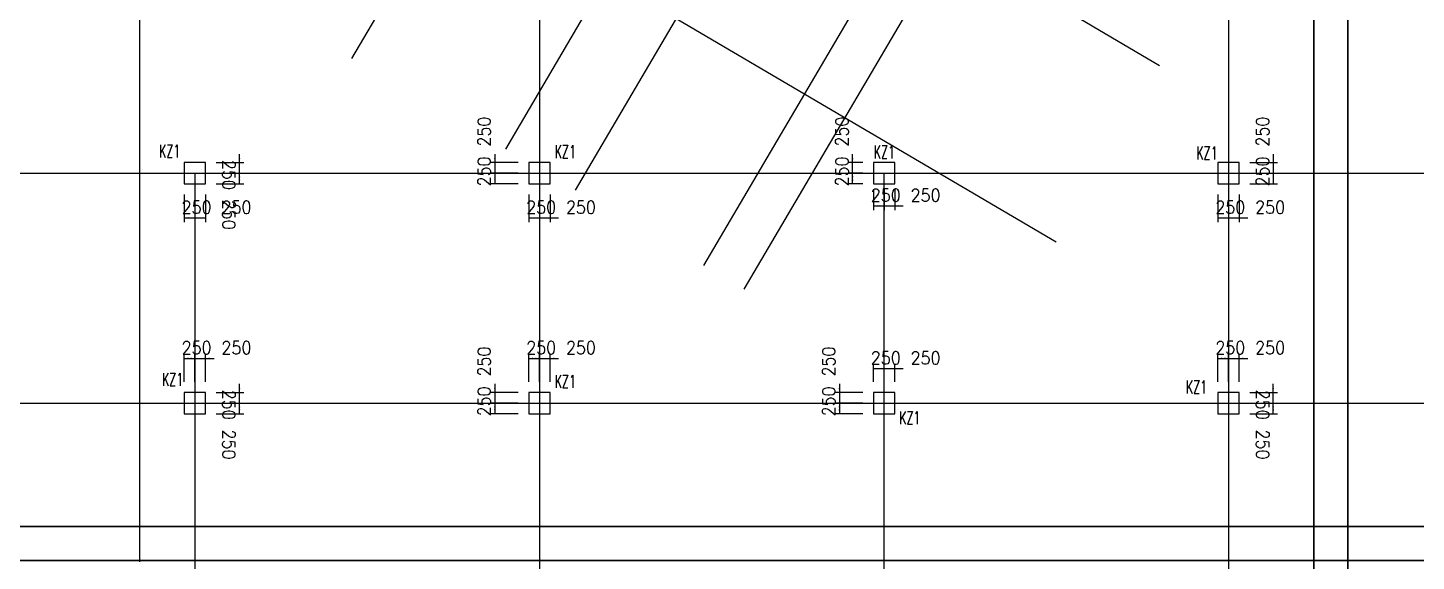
# Model space of a CAD drawing. Extents: x 387171 to 699106, y 11966 to 245688.
# Drawn here: x 504530 to 537168, y 146373 to 158903 of the extents above; entities that cross this region are included whole.
import ezdxf

# ---------------------------------------------------------------- set-up
doc = ezdxf.new("R2010")
doc.units = 0
doc.header["$LTSCALE"] = 100
doc.header["$MEASUREMENT"] = 0
for name, color, linetype in [('COLU', 7, 'Continuous'), ('DIM', 3, 'Continuous'), ('DOTE', 253, 'Continuous'), ('h后浇带', 51, 'Continuous'), ('NUM', 7, 'Continuous')]:
    doc.layers.add(name, color=color, linetype=linetype)
doc.styles.get("Standard").update_dxf_attribs({"font": 'standard'})
doc.dimstyles.get("Standard").update_dxf_attribs({"dimtxt": 300, "dimasz": 100, "dimexe": 100, "dimexo": 250, "dimgap": 100, "dimtad": 0, "dimtoh": 1, "dimdec": 0, "dimdsep": 46, "dimcen": 0.09, "dimclrt": 7, "dimadec": 0, "dimazin": 0, "dimtfac": 1, "dimtdec": 4, "dimtofl": 0, "dimtmove": 0, "dimatfit": 3, "dimfxl": 1, "dimtolj": 1, "dimtzin": 0, "dimarcsym": 0})

# ---------------------------------------------------------------- blocks, each defined once
blk = doc.blocks.new('*D1863')
at = {"layer": 'DIM', "color": 0, "linetype": 'ByBlock', "lineweight": -2}
for p, q in [((508208, 154988), (508208, 154338)), ((508458, 154988), (508458, 154338)), ((508208, 154438), (508458, 154438))]:
    blk.add_line(p, q, dxfattribs=at)
for points in [[(508208, 154438), (508308, 154455), (508308, 154421)], [(508458, 154438), (508358, 154421), (508358, 154455)]]:
    blk.add_solid(points, dxfattribs=at)
at = {"layer": 'DIM', "color": 7, "linetype": 'Continuous', "lineweight": -2, "insert": (508498, 154688), "char_height": 300, "width": 566.67, "attachment_point": 5}
blk.add_mtext('250', dxfattribs=at)
blk = doc.blocks.new('*D2048')
at = {"layer": 'DIM', "color": 0, "linetype": 'ByBlock', "lineweight": -2}
for p, q in [((508458, 154988), (508458, 154338)), ((508708, 154988), (508708, 154338)), ((508458, 154438), (508708, 154438))]:
    blk.add_line(p, q, dxfattribs=at)
for points in [[(508458, 154438), (508558, 154455), (508558, 154421)], [(508708, 154438), (508608, 154421), (508608, 154455)]]:
    blk.add_solid(points, dxfattribs=at)
at = {"layer": 'DIM', "color": 7, "linetype": 'Continuous', "lineweight": -2, "insert": (509434, 154688), "char_height": 300, "width": 566.67, "attachment_point": 5}
blk.add_mtext('250', dxfattribs=at)
blk = doc.blocks.new('*D1784')
at = {"layer": 'DIM', "color": 0, "linetype": 'ByBlock', "lineweight": -2}
for p, q in [((508958, 155488), (509608, 155488)), ((509508, 155238), (509508, 155488)), ((508958, 155238), (509608, 155238))]:
    blk.add_line(p, q, dxfattribs=at)
for points in [[(509508, 155488), (509525, 155388), (509491, 155388)], [(509508, 155238), (509491, 155338), (509525, 155338)]]:
    blk.add_solid(points, dxfattribs=at)
at = {"layer": 'DIM', "color": 7, "linetype": 'Continuous', "lineweight": -2, "insert": (509258, 154512), "char_height": 300, "width": 566.67, "attachment_point": 5, "rotation": 270}
blk.add_mtext('250', dxfattribs=at)
blk = doc.blocks.new('*D2570')
at = {"layer": 'DIM', "color": 0, "linetype": 'ByBlock', "lineweight": -2}
for p, q in [((508958, 155738), (509608, 155738)), ((509508, 155288), (509508, 155938)), ((508958, 155488), (509608, 155488))]:
    blk.add_line(p, q, dxfattribs=at)
for points in [[(509508, 155738), (509491, 155838), (509525, 155838)], [(509508, 155488), (509525, 155388), (509491, 155388)]]:
    blk.add_solid(points, dxfattribs=at)
at = {"layer": 'DIM', "color": 7, "linetype": 'Continuous', "lineweight": -2, "insert": (509258, 155448), "char_height": 300, "width": 566.67, "attachment_point": 5, "rotation": 270}
blk.add_mtext('250', dxfattribs=at)
blk = doc.blocks.new('*D2184')
at = {"layer": 'DIM', "color": 0, "linetype": 'ByBlock', "lineweight": -2}
for p, q in [((508208, 150588), (508208, 151238)), ((508208, 151138), (508458, 151138)), ((508458, 150588), (508458, 151238))]:
    blk.add_line(p, q, dxfattribs=at)
for points in [[(508208, 151138), (508308, 151155), (508308, 151121)], [(508458, 151138), (508358, 151121), (508358, 151155)]]:
    blk.add_solid(points, dxfattribs=at)
at = {"layer": 'DIM', "color": 7, "linetype": 'Continuous', "lineweight": -2, "insert": (508498, 151388), "char_height": 300, "width": 566.67, "attachment_point": 5}
blk.add_mtext('250', dxfattribs=at)
blk = doc.blocks.new('*D3103')
at = {"layer": 'DIM', "color": 0, "linetype": 'ByBlock', "lineweight": -2}
for p, q in [((508258, 151138), (508908, 151138)), ((508458, 150588), (508458, 151238)), ((508708, 150588), (508708, 151238))]:
    blk.add_line(p, q, dxfattribs=at)
for points in [[(508458, 151138), (508358, 151121), (508358, 151155)], [(508708, 151138), (508808, 151155), (508808, 151121)]]:
    blk.add_solid(points, dxfattribs=at)
at = {"layer": 'DIM', "color": 7, "linetype": 'Continuous', "lineweight": -2, "insert": (509434, 151388), "char_height": 300, "width": 566.67, "attachment_point": 5}
blk.add_mtext('250', dxfattribs=at)
blk = doc.blocks.new('*D2719')
at = {"layer": 'DIM', "color": 0, "linetype": 'ByBlock', "lineweight": -2}
for p, q in [((508958, 150088), (509608, 150088)), ((508958, 149838), (509608, 149838)), ((509508, 149838), (509508, 150088))]:
    blk.add_line(p, q, dxfattribs=at)
for points in [[(509508, 150088), (509525, 149988), (509491, 149988)], [(509508, 149838), (509491, 149938), (509525, 149938)]]:
    blk.add_solid(points, dxfattribs=at)
at = {"layer": 'DIM', "color": 7, "linetype": 'Continuous', "lineweight": -2, "insert": (509258, 149112), "char_height": 300, "width": 566.67, "attachment_point": 5, "rotation": 270}
blk.add_mtext('250', dxfattribs=at)
blk = doc.blocks.new('*D2909')
at = {"layer": 'DIM', "color": 0, "linetype": 'ByBlock', "lineweight": -2}
for p, q in [((509508, 149888), (509508, 150538)), ((508958, 150338), (509608, 150338)), ((508958, 150088), (509608, 150088))]:
    blk.add_line(p, q, dxfattribs=at)
for points in [[(509508, 150338), (509491, 150438), (509525, 150438)], [(509508, 150088), (509525, 149988), (509491, 149988)]]:
    blk.add_solid(points, dxfattribs=at)
at = {"layer": 'DIM', "color": 7, "linetype": 'Continuous', "lineweight": -2, "insert": (509258, 150048), "char_height": 300, "width": 566.67, "attachment_point": 5, "rotation": 270}
blk.add_mtext('250', dxfattribs=at)
blk = doc.blocks.new('*D3823')
at = {"layer": 'DIM', "color": 0, "linetype": 'ByBlock', "lineweight": -2}
for p, q in [((516058, 155738), (515408, 155738)), ((515508, 155938), (515508, 155288)), ((516058, 155488), (515408, 155488))]:
    blk.add_line(p, q, dxfattribs=at)
for points in [[(515508, 155738), (515491, 155838), (515525, 155838)], [(515508, 155488), (515525, 155388), (515491, 155388)]]:
    blk.add_solid(points, dxfattribs=at)
at = {"layer": 'DIM', "color": 7, "linetype": 'Continuous', "lineweight": -2, "insert": (515258, 156464), "char_height": 300, "width": 566.67, "attachment_point": 5, "rotation": 90}
blk.add_mtext('250', dxfattribs=at)
blk = doc.blocks.new('*D3427')
at = {"layer": 'DIM', "color": 0, "linetype": 'ByBlock', "lineweight": -2}
for p, q in [((516058, 155488), (515408, 155488)), ((515508, 155488), (515508, 155238)), ((516058, 155238), (515408, 155238))]:
    blk.add_line(p, q, dxfattribs=at)
for points in [[(515508, 155488), (515525, 155388), (515491, 155388)], [(515508, 155238), (515491, 155338), (515525, 155338)]]:
    blk.add_solid(points, dxfattribs=at)
at = {"layer": 'DIM', "color": 7, "linetype": 'Continuous', "lineweight": -2, "insert": (515258, 155528), "char_height": 300, "width": 566.67, "attachment_point": 5, "rotation": 90}
blk.add_mtext('250', dxfattribs=at)
blk = doc.blocks.new('*D4371')
at = {"layer": 'DIM', "color": 0, "linetype": 'ByBlock', "lineweight": -2}
for p, q in [((516308, 154988), (516308, 154338)), ((516558, 154988), (516558, 154338)), ((516308, 154438), (516558, 154438))]:
    blk.add_line(p, q, dxfattribs=at)
for points in [[(516308, 154438), (516408, 154455), (516408, 154421)], [(516558, 154438), (516458, 154421), (516458, 154455)]]:
    blk.add_solid(points, dxfattribs=at)
at = {"layer": 'DIM', "color": 7, "linetype": 'Continuous', "lineweight": -2, "insert": (516598, 154688), "char_height": 300, "width": 566.67, "attachment_point": 5}
blk.add_mtext('250', dxfattribs=at)
blk = doc.blocks.new('*D3988')
at = {"layer": 'DIM', "color": 0, "linetype": 'ByBlock', "lineweight": -2}
for p, q in [((516558, 154988), (516558, 154338)), ((516808, 154988), (516808, 154338)), ((516358, 154438), (517008, 154438))]:
    blk.add_line(p, q, dxfattribs=at)
for points in [[(516558, 154438), (516458, 154421), (516458, 154455)], [(516808, 154438), (516908, 154455), (516908, 154421)]]:
    blk.add_solid(points, dxfattribs=at)
at = {"layer": 'DIM', "color": 7, "linetype": 'Continuous', "lineweight": -2, "insert": (517534, 154688), "char_height": 300, "width": 566.67, "attachment_point": 5}
blk.add_mtext('250', dxfattribs=at)
blk = doc.blocks.new('*D104')
at = {"layer": 'DIM', "color": 0, "linetype": 'ByBlock', "lineweight": -2}
for p, q in [((515508, 150538), (515508, 149888)), ((516058, 150338), (515408, 150338)), ((516058, 150088), (515408, 150088))]:
    blk.add_line(p, q, dxfattribs=at)
for points in [[(515508, 150338), (515491, 150438), (515525, 150438)], [(515508, 150088), (515525, 149988), (515491, 149988)]]:
    blk.add_solid(points, dxfattribs=at)
at = {"layer": 'DIM', "color": 7, "linetype": 'Continuous', "lineweight": -2, "insert": (515258, 151064), "char_height": 300, "width": 566.67, "attachment_point": 5, "rotation": 90}
blk.add_mtext('250', dxfattribs=at)
blk = doc.blocks.new('*D4507')
at = {"layer": 'DIM', "color": 0, "linetype": 'ByBlock', "lineweight": -2}
for p, q in [((516058, 150088), (515408, 150088)), ((516058, 149838), (515408, 149838)), ((515508, 150088), (515508, 149838))]:
    blk.add_line(p, q, dxfattribs=at)
for points in [[(515508, 150088), (515525, 149988), (515491, 149988)], [(515508, 149838), (515491, 149938), (515525, 149938)]]:
    blk.add_solid(points, dxfattribs=at)
at = {"layer": 'DIM', "color": 7, "linetype": 'Continuous', "lineweight": -2, "insert": (515258, 150128), "char_height": 300, "width": 566.67, "attachment_point": 5, "rotation": 90}
blk.add_mtext('250', dxfattribs=at)
blk = doc.blocks.new('*D24')
at = {"layer": 'DIM', "color": 0, "linetype": 'ByBlock', "lineweight": -2}
for p, q in [((516308, 150588), (516308, 151238)), ((516308, 151138), (516558, 151138)), ((516558, 150588), (516558, 151238))]:
    blk.add_line(p, q, dxfattribs=at)
for points in [[(516308, 151138), (516408, 151155), (516408, 151121)], [(516558, 151138), (516458, 151121), (516458, 151155)]]:
    blk.add_solid(points, dxfattribs=at)
at = {"layer": 'DIM', "color": 7, "linetype": 'Continuous', "lineweight": -2, "insert": (516598, 151388), "char_height": 300, "width": 566.67, "attachment_point": 5}
blk.add_mtext('250', dxfattribs=at)
blk = doc.blocks.new('*D808')
at = {"layer": 'DIM', "color": 0, "linetype": 'ByBlock', "lineweight": -2}
for p, q in [((516358, 151138), (517008, 151138)), ((516558, 150588), (516558, 151238)), ((516808, 150588), (516808, 151238))]:
    blk.add_line(p, q, dxfattribs=at)
for points in [[(516558, 151138), (516458, 151121), (516458, 151155)], [(516808, 151138), (516908, 151155), (516908, 151121)]]:
    blk.add_solid(points, dxfattribs=at)
at = {"layer": 'DIM', "color": 7, "linetype": 'Continuous', "lineweight": -2, "insert": (517534, 151388), "char_height": 300, "width": 566.67, "attachment_point": 5}
blk.add_mtext('250', dxfattribs=at)
blk = doc.blocks.new('*D559')
at = {"layer": 'DIM', "color": 0, "linetype": 'ByBlock', "lineweight": -2}
for p, q in [((524408, 155111), (524408, 154621)), ((524658, 155111), (524658, 154621)), ((524408, 154721), (524658, 154721))]:
    blk.add_line(p, q, dxfattribs=at)
for points in [[(524408, 154721), (524508, 154738), (524508, 154705)], [(524658, 154721), (524558, 154705), (524558, 154738)]]:
    blk.add_solid(points, dxfattribs=at)
at = {"layer": 'DIM', "color": 7, "linetype": 'Continuous', "lineweight": -2, "insert": (524698, 154971), "char_height": 300, "width": 566.67, "attachment_point": 5}
blk.add_mtext('250', dxfattribs=at)
blk = doc.blocks.new('*D1340')
at = {"layer": 'DIM', "color": 0, "linetype": 'ByBlock', "lineweight": -2}
for p, q in [((524658, 155111), (524658, 154621)), ((524908, 155111), (524908, 154621)), ((524458, 154721), (525108, 154721))]:
    blk.add_line(p, q, dxfattribs=at)
for points in [[(524658, 154721), (524558, 154705), (524558, 154738)], [(524908, 154721), (525008, 154738), (525008, 154705)]]:
    blk.add_solid(points, dxfattribs=at)
at = {"layer": 'DIM', "color": 7, "linetype": 'Continuous', "lineweight": -2, "insert": (525634, 154971), "char_height": 300, "width": 566.67, "attachment_point": 5}
blk.add_mtext('250', dxfattribs=at)
blk = doc.blocks.new('*D1088')
at = {"layer": 'DIM', "color": 0, "linetype": 'ByBlock', "lineweight": -2}
for p, q in [((524158, 155488), (523820, 155488)), ((523920, 155238), (523920, 155488)), ((524158, 155238), (523820, 155238))]:
    blk.add_line(p, q, dxfattribs=at)
for points in [[(523920, 155488), (523936, 155388), (523903, 155388)], [(523920, 155238), (523903, 155338), (523936, 155338)]]:
    blk.add_solid(points, dxfattribs=at)
at = {"layer": 'DIM', "color": 7, "linetype": 'Continuous', "lineweight": -2, "insert": (523670, 155528), "char_height": 300, "width": 566.67, "attachment_point": 5, "rotation": 90}
blk.add_mtext('250', dxfattribs=at)
blk = doc.blocks.new('*D1888')
at = {"layer": 'DIM', "color": 0, "linetype": 'ByBlock', "lineweight": -2}
for p, q in [((524158, 155738), (523820, 155738)), ((523920, 155288), (523920, 155938)), ((524158, 155488), (523820, 155488))]:
    blk.add_line(p, q, dxfattribs=at)
for points in [[(523920, 155738), (523903, 155838), (523936, 155838)], [(523920, 155488), (523936, 155388), (523903, 155388)]]:
    blk.add_solid(points, dxfattribs=at)
at = {"layer": 'DIM', "color": 7, "linetype": 'Continuous', "lineweight": -2, "insert": (523670, 156464), "char_height": 300, "width": 566.67, "attachment_point": 5, "rotation": 90}
blk.add_mtext('250', dxfattribs=at)
blk = doc.blocks.new('*D2072')
at = {"layer": 'DIM', "color": 0, "linetype": 'ByBlock', "lineweight": -2}
for p, q in [((523608, 150538), (523608, 149888)), ((524158, 150338), (523508, 150338)), ((524158, 150088), (523508, 150088))]:
    blk.add_line(p, q, dxfattribs=at)
for points in [[(523608, 150338), (523591, 150438), (523625, 150438)], [(523608, 150088), (523625, 149988), (523591, 149988)]]:
    blk.add_solid(points, dxfattribs=at)
at = {"layer": 'DIM', "color": 7, "linetype": 'Continuous', "lineweight": -2, "insert": (523358, 151064), "char_height": 300, "width": 566.67, "attachment_point": 5, "rotation": 90}
blk.add_mtext('250', dxfattribs=at)
blk = doc.blocks.new('*D1810')
at = {"layer": 'DIM', "color": 0, "linetype": 'ByBlock', "lineweight": -2}
for p, q in [((524158, 150088), (523508, 150088)), ((524158, 149838), (523508, 149838)), ((523608, 150088), (523608, 149838))]:
    blk.add_line(p, q, dxfattribs=at)
for points in [[(523608, 150088), (523625, 149988), (523591, 149988)], [(523608, 149838), (523591, 149938), (523625, 149938)]]:
    blk.add_solid(points, dxfattribs=at)
at = {"layer": 'DIM', "color": 7, "linetype": 'Continuous', "lineweight": -2, "insert": (523358, 150128), "char_height": 300, "width": 566.67, "attachment_point": 5, "rotation": 90}
blk.add_mtext('250', dxfattribs=at)
blk = doc.blocks.new('*D2591')
at = {"layer": 'DIM', "color": 0, "linetype": 'ByBlock', "lineweight": -2}
for p, q in [((524408, 150588), (524408, 150999)), ((524408, 150899), (524658, 150899)), ((524658, 150588), (524658, 150999))]:
    blk.add_line(p, q, dxfattribs=at)
for points in [[(524408, 150899), (524508, 150915), (524508, 150882)], [(524658, 150899), (524558, 150882), (524558, 150915)]]:
    blk.add_solid(points, dxfattribs=at)
at = {"layer": 'DIM', "color": 7, "linetype": 'Continuous', "lineweight": -2, "insert": (524698, 151149), "char_height": 300, "width": 566.67, "attachment_point": 5}
blk.add_mtext('250', dxfattribs=at)
blk = doc.blocks.new('*D2204')
at = {"layer": 'DIM', "color": 0, "linetype": 'ByBlock', "lineweight": -2}
for p, q in [((524458, 150899), (525108, 150899)), ((524658, 150588), (524658, 150999)), ((524908, 150588), (524908, 150999))]:
    blk.add_line(p, q, dxfattribs=at)
for points in [[(524658, 150899), (524558, 150882), (524558, 150915)], [(524908, 150899), (525008, 150915), (525008, 150882)]]:
    blk.add_solid(points, dxfattribs=at)
at = {"layer": 'DIM', "color": 7, "linetype": 'Continuous', "lineweight": -2, "insert": (525634, 151149), "char_height": 300, "width": 566.67, "attachment_point": 5}
blk.add_mtext('250', dxfattribs=at)
blk = doc.blocks.new('*D3128')
at = {"layer": 'DIM', "color": 0, "linetype": 'ByBlock', "lineweight": -2}
for p, q in [((533258, 155738), (533908, 155738)), ((533808, 155938), (533808, 155288)), ((533258, 155488), (533908, 155488))]:
    blk.add_line(p, q, dxfattribs=at)
for points in [[(533808, 155738), (533792, 155838), (533825, 155838)], [(533808, 155488), (533825, 155388), (533792, 155388)]]:
    blk.add_solid(points, dxfattribs=at)
at = {"layer": 'DIM', "color": 7, "linetype": 'Continuous', "lineweight": -2, "insert": (533558, 156464), "char_height": 300, "width": 566.67, "attachment_point": 5, "rotation": 90}
blk.add_mtext('250', dxfattribs=at)
blk = doc.blocks.new('*D2743')
at = {"layer": 'DIM', "color": 0, "linetype": 'ByBlock', "lineweight": -2}
for p, q in [((533258, 155488), (533908, 155488)), ((533808, 155488), (533808, 155238)), ((533258, 155238), (533908, 155238))]:
    blk.add_line(p, q, dxfattribs=at)
for points in [[(533808, 155488), (533825, 155388), (533792, 155388)], [(533808, 155238), (533792, 155338), (533825, 155338)]]:
    blk.add_solid(points, dxfattribs=at)
at = {"layer": 'DIM', "color": 7, "linetype": 'Continuous', "lineweight": -2, "insert": (533558, 155528), "char_height": 300, "width": 566.67, "attachment_point": 5, "rotation": 90}
blk.add_mtext('250', dxfattribs=at)
blk = doc.blocks.new('*D3658')
at = {"layer": 'DIM', "color": 0, "linetype": 'ByBlock', "lineweight": -2}
for p, q in [((532508, 154988), (532508, 154338)), ((532758, 154988), (532758, 154338)), ((532508, 154438), (532758, 154438))]:
    blk.add_line(p, q, dxfattribs=at)
for points in [[(532508, 154438), (532608, 154455), (532608, 154421)], [(532758, 154438), (532658, 154421), (532658, 154455)]]:
    blk.add_solid(points, dxfattribs=at)
at = {"layer": 'DIM', "color": 7, "linetype": 'Continuous', "lineweight": -2, "insert": (532798, 154688), "char_height": 300, "width": 566.67, "attachment_point": 5}
blk.add_mtext('250', dxfattribs=at)
blk = doc.blocks.new('*D3844')
at = {"layer": 'DIM', "color": 0, "linetype": 'ByBlock', "lineweight": -2}
for p, q in [((532758, 154988), (532758, 154338)), ((533008, 154988), (533008, 154338)), ((532558, 154438), (533208, 154438))]:
    blk.add_line(p, q, dxfattribs=at)
for points in [[(532758, 154438), (532658, 154421), (532658, 154455)], [(533008, 154438), (533108, 154455), (533108, 154421)]]:
    blk.add_solid(points, dxfattribs=at)
at = {"layer": 'DIM', "color": 7, "linetype": 'Continuous', "lineweight": -2, "insert": (533734, 154688), "char_height": 300, "width": 566.67, "attachment_point": 5}
blk.add_mtext('250', dxfattribs=at)
blk = doc.blocks.new('*D3448')
at = {"layer": 'DIM', "color": 0, "linetype": 'ByBlock', "lineweight": -2}
for p, q in [((532508, 150588), (532508, 151238)), ((532508, 151138), (532758, 151138)), ((532758, 150588), (532758, 151238))]:
    blk.add_line(p, q, dxfattribs=at)
for points in [[(532508, 151138), (532608, 151155), (532608, 151121)], [(532758, 151138), (532658, 151121), (532658, 151155)]]:
    blk.add_solid(points, dxfattribs=at)
at = {"layer": 'DIM', "color": 7, "linetype": 'Continuous', "lineweight": -2, "insert": (532798, 151388), "char_height": 300, "width": 566.67, "attachment_point": 5}
blk.add_mtext('250', dxfattribs=at)
blk = doc.blocks.new('*D4347')
at = {"layer": 'DIM', "color": 0, "linetype": 'ByBlock', "lineweight": -2}
for p, q in [((532558, 151138), (533208, 151138)), ((532758, 150588), (532758, 151238)), ((533008, 150588), (533008, 151238))]:
    blk.add_line(p, q, dxfattribs=at)
for points in [[(532758, 151138), (532658, 151121), (532658, 151155)], [(533008, 151138), (533108, 151155), (533108, 151121)]]:
    blk.add_solid(points, dxfattribs=at)
at = {"layer": 'DIM', "color": 7, "linetype": 'Continuous', "lineweight": -2, "insert": (533734, 151388), "char_height": 300, "width": 566.67, "attachment_point": 5}
blk.add_mtext('250', dxfattribs=at)
blk = doc.blocks.new('*D3972')
at = {"layer": 'DIM', "color": 0, "linetype": 'ByBlock', "lineweight": -2}
for p, q in [((533258, 150088), (533908, 150088)), ((533258, 149838), (533908, 149838)), ((533808, 149838), (533808, 150088))]:
    blk.add_line(p, q, dxfattribs=at)
for points in [[(533808, 150088), (533825, 149988), (533791, 149988)], [(533808, 149838), (533791, 149938), (533825, 149938)]]:
    blk.add_solid(points, dxfattribs=at)
at = {"layer": 'DIM', "color": 7, "linetype": 'Continuous', "lineweight": -2, "insert": (533558, 149112), "char_height": 300, "width": 566.67, "attachment_point": 5, "rotation": 270}
blk.add_mtext('250', dxfattribs=at)
blk = doc.blocks.new('*D83')
at = {"layer": 'DIM', "color": 0, "linetype": 'ByBlock', "lineweight": -2}
for p, q in [((533808, 149888), (533808, 150538)), ((533258, 150338), (533908, 150338)), ((533258, 150088), (533908, 150088))]:
    blk.add_line(p, q, dxfattribs=at)
for points in [[(533808, 150338), (533791, 150438), (533825, 150438)], [(533808, 150088), (533825, 149988), (533791, 149988)]]:
    blk.add_solid(points, dxfattribs=at)
at = {"layer": 'DIM', "color": 7, "linetype": 'Continuous', "lineweight": -2, "insert": (533558, 150048), "char_height": 300, "width": 566.67, "attachment_point": 5, "rotation": 270}
blk.add_mtext('250', dxfattribs=at)
blk = doc.blocks.new('后浇带现场')
at = {"color": 6, "lineweight": 30}
for points in [[(760007, 730049), (760007, 673430), (717757, 673430), (717757, 730049)], [(759207, 730049), (759207, 674230), (718557, 674230), (718557, 730049)], [(662200, 674230), (718557, 674230), (718557, 624270), (707583, 624270), (707286, 620897), (700215, 616964), (698139, 620873), (664797, 619534)], [(662200, 673430), (717757, 673430), (717757, 625070), (706851, 625070), (706526, 621390), (700538, 618060), (698609, 621692), (664765, 620333)]]:
    blk.add_lwpolyline(points, dxfattribs=at)
at = {"layer": 'h后浇带', "color": 1}
for p, q in [((717757, 730049), (717757, 685030)), ((718557, 730049), (718557, 685030)), ((717757, 685030), (717757, 664030)), ((718557, 685030), (718557, 651530)), ((662168, 674230), (787754, 674230)), ((662200, 673430), (787536, 673430))]:
    blk.add_line(p, q, dxfattribs=at)

msp = doc.modelspace()

# ---------------------------------------------------------------- linework, layer by layer
at = {"layer": 'COLU'}
for points in [[(508208.1, 155237.9), (508708.1, 155237.9), (508708.1, 155737.9), (508208.1, 155737.9)], [(516308.1, 155237.9), (516808.1, 155237.9), (516808.1, 155737.9), (516308.1, 155737.9)], [(524408.1, 155237.9), (524908.1, 155237.9), (524908.1, 155737.9), (524408.1, 155737.9)], [(532508.1, 155237.9), (533008.1, 155237.9), (533008.1, 155737.9), (532508.1, 155737.9)], [(508208.1, 149837.9), (508708.1, 149837.9), (508708.1, 150337.9), (508208.1, 150337.9)], [(516308.1, 149837.9), (516808.1, 149837.9), (516808.1, 150337.9), (516308.1, 150337.9)], [(524408.1, 149837.9), (524908.1, 149837.9), (524908.1, 150337.9), (524408.1, 150337.9)], [(532508.1, 149837.9), (533008.1, 149837.9), (533008.1, 150337.9), (532508.1, 150337.9)]]:
    msp.add_lwpolyline(points, close=True, dxfattribs=at)
at = {"layer": 'DOTE'}
for p, q in [((532758, 238913.1), (532758.2, 95505.2)), ((525503.2, 180912.2), (512139.5, 158183.9)), ((530761.6, 177820.4), (517397.8, 155092)), ((534727, 175488.8), (521363.2, 152760.5)), ((524975.1, 171727.5), (515760, 156055.1)), ((527349.2, 165111.4), (520415, 153318)), ((510374.2, 164651.8), (528701.7, 153875.6)), ((531134.8, 158013.6), (522203.4, 163265.1)), ((507158.1, 161487.9), (507158.1, 146357.9)), ((516558.1, 161487.9), (516558.1, 121887.9)), ((491029.4, 155487.9), (604908.1, 155487.9)), ((508458.1, 155487.9), (508458.1, 133287.9)), ((524658.1, 100087.9), (524658.1, 155487.9)), ((491246.2, 150087.9), (605563.5, 150087.9))]:
    msp.add_line(p, q, dxfattribs=at)

# ---------------------------------------------------------------- block references
at = {"color": 3, "lineweight": 30}
msp.add_blockref('后浇带现场', (-182998.7, -527042.1), dxfattribs=at)

# ---------------------------------------------------------------- texts
at = {"layer": 'NUM', "color": 200, "width": 0.7}
for p in [(507614.9, 155857), (516914.1, 155844), (524414.9, 155836.7), (531998, 155812.7), (507683.8, 150492.1), (516914.1, 150444), (531752, 150316), (525014.1, 149590.2)]:
    msp.add_text('KZ1', height=300, dxfattribs=at).set_placement(p)

# ---------------------------------------------------------------- dimensions: what is measured, and where the dimension line sits
at = {"layer": 'DIM', "color": 200}
for p1, p2, distance, picture, middle in [((516308.1, 155737.9), (516308.1, 155487.9), -800, '*D3823', (515258.1, 155956)), ((524408.1, 155487.9), (524408.1, 155737.9), 488.5, '*D1888', (523669.6, 155956)), ((533008.2, 155737.9), (533008.2, 155487.9), 800, '*D3128', (533558.2, 155956)), ((508708.1, 155487.9), (508708.1, 155737.9), -800, '*D2570', (509258.1, 155956)), ((516308.1, 155487.9), (516308.1, 155237.9), -800, '*D3427', (515258.1, 155019.9)), ((524408.1, 155237.9), (524408.1, 155487.9), 488.5, '*D1088', (523669.6, 155019.9)), ((533008.2, 155487.9), (533008.2, 155237.9), 800, '*D2743', (533558.2, 155019.9)), ((508708.1, 155237.9), (508708.1, 155487.9), -800, '*D1784', (509258.1, 155019.9)), ((508208.1, 155237.9), (508458.1, 155237.9), -800, '*D1863', (507990, 154687.9)), ((508458.1, 155237.9), (508708.1, 155237.9), -800, '*D2048', (508926.1, 154687.9)), ((516308.1, 155237.9), (516558.1, 155237.9), -800, '*D4371', (516090, 154687.9)), ((516558.1, 155237.9), (516808.1, 155237.9), -800, '*D3988', (517026.1, 154687.9)), ((524408.1, 155360.6), (524658.1, 155360.6), -639.4, '*D559', (524190, 154971.3)), ((524658.1, 155360.6), (524908.1, 155360.6), -639.4, '*D1340', (525126.1, 154971.3)), ((532508.1, 155237.9), (532758.1, 155237.9), -800, '*D3658', (532290, 154687.9)), ((532758.1, 155237.9), (533008.1, 155237.9), -800, '*D3844', (533226.1, 154687.9)), ((508208.1, 150337.9), (508458.1, 150337.9), 800, '*D2184', (507990, 151387.9)), ((508458.1, 150337.9), (508708.1, 150337.9), 800, '*D3103', (508926.1, 151387.9)), ((516308.1, 150337.9), (516558.1, 150337.9), 800, '*D24', (516090, 151387.9)), ((516558.1, 150337.9), (516808.1, 150337.9), 800, '*D808', (517026.1, 151387.9)), ((532508.1, 150337.9), (532758.1, 150337.9), 800, '*D3448', (532290, 151387.9)), ((532758.1, 150337.9), (533008.1, 150337.9), 800, '*D4347', (533226.1, 151387.9)), ((516308.1, 150337.9), (516308.1, 150087.9), -800, '*D104', (515258.1, 150556)), ((524408.1, 150337.9), (524408.1, 150087.9), -800, '*D2072', (523358.1, 150556)), ((524408.1, 150337.9), (524658.1, 150337.9), 560.6, '*D2591', (524190, 151148.5)), ((524658.1, 150337.9), (524908.1, 150337.9), 560.6, '*D2204', (525126.1, 151148.5)), ((508708.1, 150087.9), (508708.1, 150337.9), -800, '*D2909', (509258.1, 150556)), ((533008.1, 150087.9), (533008.1, 150337.9), -800, '*D83', (533558.1, 150556)), ((516308.1, 150087.9), (516308.1, 149837.9), -800, '*D4507', (515258.1, 149619.9)), ((524408.1, 150087.9), (524408.1, 149837.9), -800, '*D1810', (523358.1, 149619.9)), ((508708.1, 149837.9), (508708.1, 150087.9), -800, '*D2719', (509258.1, 149619.9)), ((533008.1, 149837.9), (533008.1, 150087.9), -800, '*D3972', (533558.1, 149619.9))]:
    dim = msp.add_aligned_dim(p1=p1, p2=p2, distance=distance, dimstyle='Standard', dxfattribs=at)
    dim.commit()
    dim.dimension.update_dxf_attribs({"geometry": picture, "text_midpoint": middle})

doc.saveas('drawing.dxf')
